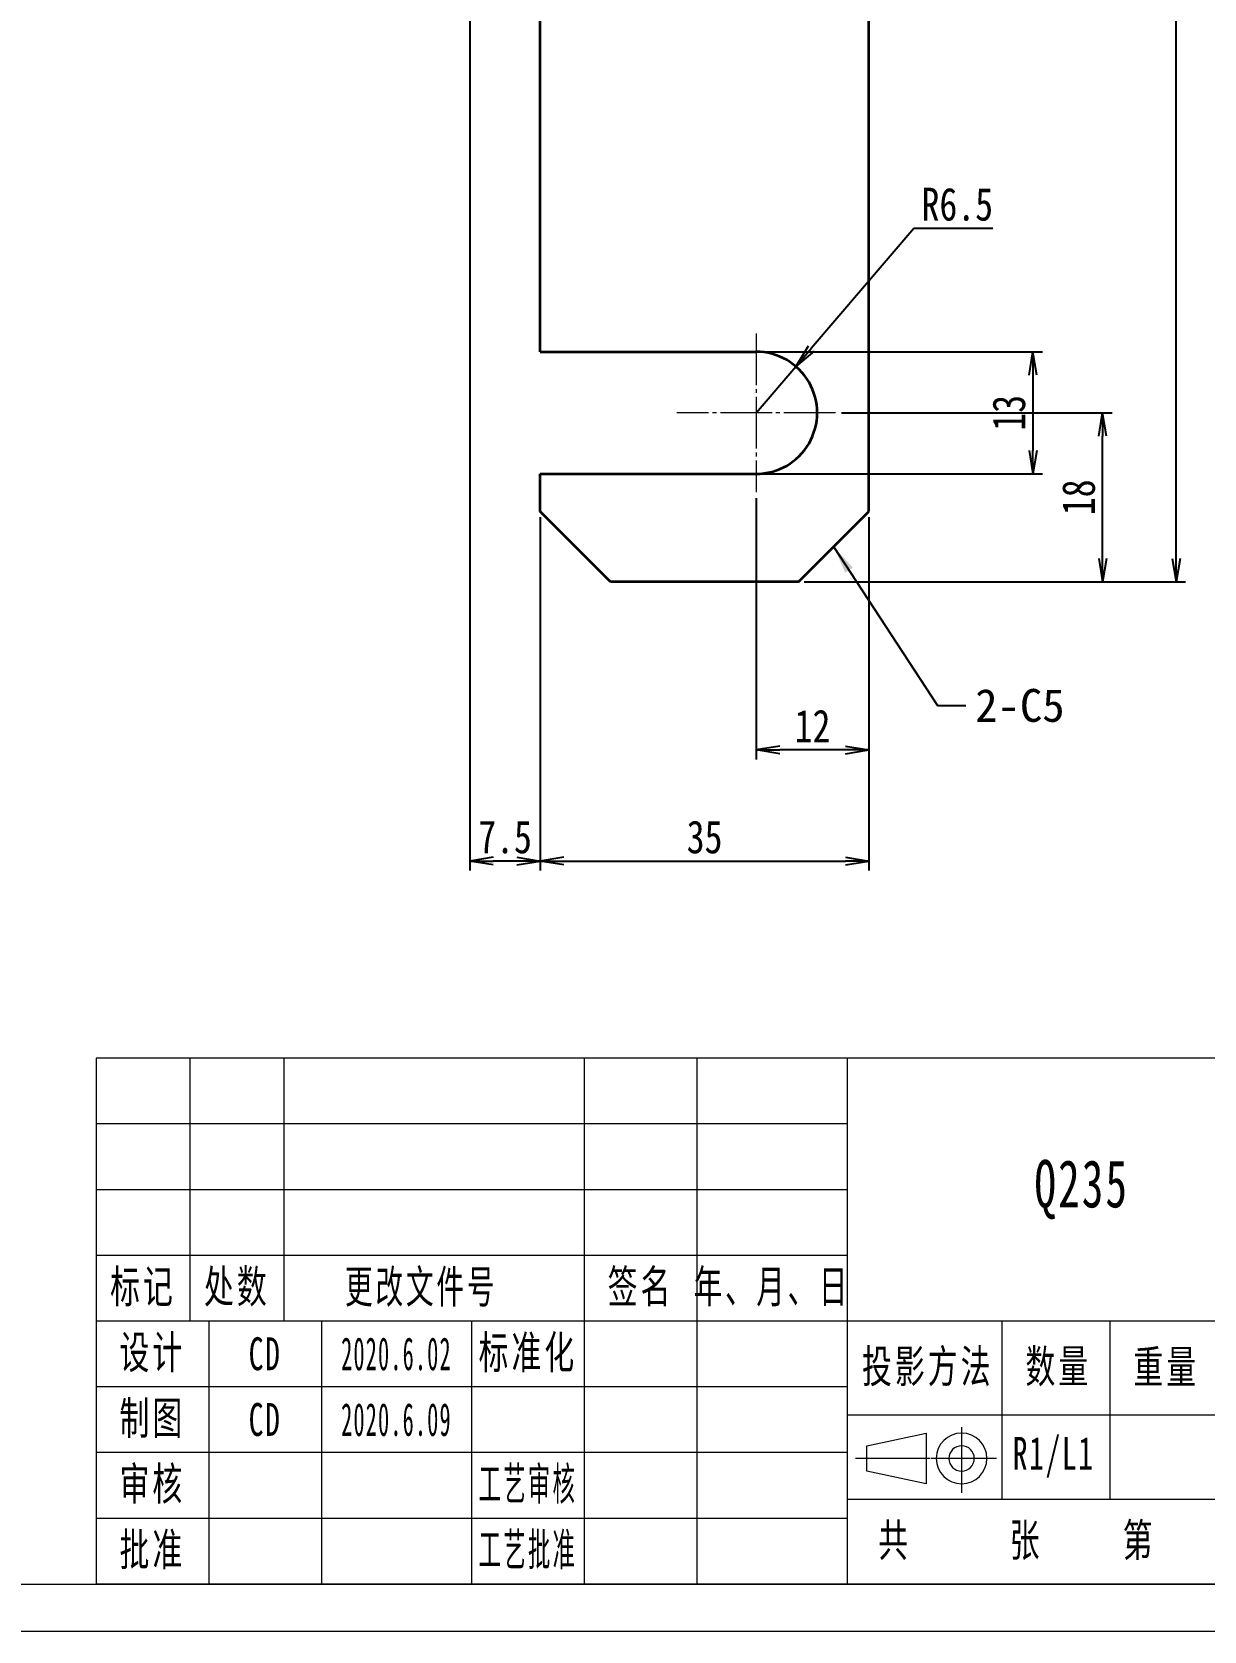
# Model space of a CAD drawing. Header units: millimetres. Extents: x -15766 to 80009, y -9701 to 15159.
# Drawn here: x -2299.1 to -2174.2, y 11134.1 to 11304.4 of the extents above; entities that cross this region are included whole.
import ezdxf

# ---------------------------------------------------------------- set-up
doc = ezdxf.new("R2010")
doc.units = ezdxf.units.MM
doc.linetypes.add('CENTER-HOKUTO_1', pattern=[16, 13, -1, 1, -1])
doc.layers.get('DEFPOINTS').update_dxf_attribs({"lineweight": 18})
for name, color, linetype, lineweight in [('AM_7', 2, 'CENTER-HOKUTO_1', 18), ('AM_VIS', 7, 'Continuous', 18), ('CDRAFT0', 7, 'Continuous', 18), ('DIM', 253, 'Continuous', 20), ('title_frame', 7, 'Continuous', 18), ('尺寸线层', 3, 'Continuous', 18), ('粗实线层_1', 7, 'Continuous', 15), ('细实线层', 7, 'Continuous', 18)]:
    doc.layers.add(name, color=color, linetype=linetype, lineweight=lineweight)
doc.styles.add('DIM', font='', dxfattribs={"width": 0.8})
doc.styles.add('UserTxtStyle1', font='', dxfattribs={"width": 0.618357})
doc.styles.add('UserTxtStyle2', font='', dxfattribs={"width": 0.634692})
doc.styles.add('标准', font='', dxfattribs={"width": 0.667})
doc.styles.get('DIM').set_extended_font_data('NSimSun')
doc.styles.get('UserTxtStyle1').set_extended_font_data('宋体')
doc.styles.get('UserTxtStyle2').set_extended_font_data('宋体')
doc.styles.get('标准').set_extended_font_data('宋体')
doc.dimstyles.new('1-1', dxfattribs={"dimtxt": 3.5, "dimasz": 3, "dimexe": 1, "dimexo": 0, "dimgap": 1, "dimtad": 1, "dimdsep": 46, "dimtxsty": 'DIM', "dimblk": '_CAXARROW', "dimcen": 0, "dimdle": 6, "dimclrd": 256, "dimclre": 256, "dimclrt": 3, "dimazin": 2, "dimtfac": 0.707107, "dimtmove": 0, "dimatfit": 3, "dimfxl": 0, "dimfrac": 2, "dimtolj": 1, "dimarcsym": 0})
doc.dimstyles.new('1-1$0', dxfattribs={"dimtxt": 3.5, "dimasz": 2.5, "dimexe": 1, "dimexo": 0.625, "dimgap": 0.8, "dimtad": 1, "dimdsep": 46, "dimtxsty": 'DIM', "dimblk": 'OPEN', "dimcen": 0, "dimdle": 5, "dimclrd": 256, "dimclre": 256, "dimclrt": 3, "dimazin": 3, "dimtfac": 0.5, "dimtmove": 0, "dimatfit": 3, "dimldrblk": 'OPEN', "dimfxl": 0, "dimtolj": 1, "dimarcsym": 0})
doc.dimstyles.new('1-1$4', dxfattribs={"dimtxt": 3.5, "dimasz": 2.5, "dimexe": 1, "dimexo": 0.625, "dimgap": 0.8, "dimtad": 1, "dimtih": 1, "dimtoh": 1, "dimzin": 12, "dimdsep": 46, "dimtxsty": 'DIM', "dimblk": 'OPEN', "dimcen": 0, "dimdle": 5, "dimclrd": 256, "dimclre": 256, "dimclrt": 3, "dimazin": 3, "dimtfac": 0.5, "dimtmove": 0, "dimatfit": 3, "dimldrblk": 'OPEN', "dimfxl": 0, "dimtolj": 1, "dimarcsym": 0})

# ---------------------------------------------------------------- blocks, each defined once
blk = doc.blocks.new('*X3')
at = {"layer": 'CDRAFT0'}
blk.add_line((0, 0), (420, 0), dxfattribs=at)
at = {"layer": '粗实线层_1'}
blk.add_line((25, 5), (415, 5), dxfattribs=at)
blk = doc.blocks.new('_OPEN')
at = {"color": 0, "linetype": 'ByBlock', "lineweight": -2}
for p, q in [((-1, 0.166667), (0, 0)), ((-1, -0.166667), (0, 0)), ((0, 0), (-1, 0))]:
    blk.add_line(p, q, dxfattribs=at)
blk = doc.blocks.new('*D224')
at = {"layer": 'DEFPOINTS', "color": 0, "transparency": 16777216}
for p in [(-2229.94, 11375.84), (-2177.21, 11375.84), (-2217.44, 11245.84)]:
    blk.add_point(p, dxfattribs=at)
at = {"layer": 'DIM', "linetype": 'Continuous', "lineweight": -2, "transparency": 16777216}
for p, q in [((-2229.32, 11375.84), (-2176.21, 11375.84)), ((-2177.21, 11248.34), (-2177.21, 11373.34)), ((-2216.82, 11245.84), (-2176.21, 11245.84))]:
    blk.add_line(p, q, dxfattribs=at)
at = {"layer": 'DIM', "lineweight": -2, "transparency": 16777216, "xscale": 2.5, "yscale": 2.5, "zscale": 2.5}
for p, rotation in [((-2177.21, 11375.84), 90), ((-2177.21, 11245.84), 270)]:
    blk.add_blockref('_OPEN', p, dxfattribs=dict(at, rotation=rotation))
at = {"layer": 'DIM', "color": 3, "transparency": 16777216, "insert": (-2179.76, 11310.84), "char_height": 3.5, "attachment_point": 5, "rotation": 90, "style": 'DIM'}
blk.add_mtext('\\A1;130', dxfattribs=at)
blk = doc.blocks.new('*D227')
at = {"layer": 'DEFPOINTS', "color": 0, "transparency": 16777216}
for p in [(-2244.94, 11253.34), (-2209.94, 11253.34), (-2209.94, 11216.1)]:
    blk.add_point(p, dxfattribs=at)
at = {"layer": 'DIM', "linetype": 'Continuous', "lineweight": -2, "transparency": 16777216}
for p, q in [((-2244.94, 11252.71), (-2244.94, 11215.1)), ((-2209.94, 11252.71), (-2209.94, 11215.1)), ((-2242.44, 11216.1), (-2212.44, 11216.1))]:
    blk.add_line(p, q, dxfattribs=at)
at = {"layer": 'DIM', "lineweight": -2, "transparency": 16777216, "xscale": 2.5, "yscale": 2.5, "zscale": 2.5, "rotation": 180}
blk.add_blockref('_OPEN', (-2244.94, 11216.1), dxfattribs=at)
at = {"layer": 'DIM', "lineweight": -2, "transparency": 16777216, "xscale": 2.5, "yscale": 2.5, "zscale": 2.5}
blk.add_blockref('_OPEN', (-2209.94, 11216.1), dxfattribs=at)
at = {"layer": 'DIM', "color": 3, "transparency": 16777216, "insert": (-2227.44, 11218.65), "char_height": 3.5, "attachment_point": 5, "style": 'DIM'}
blk.add_mtext('\\A1;35', dxfattribs=at)
blk = doc.blocks.new('*D228')
at = {"layer": 'DEFPOINTS', "color": 0, "transparency": 16777216}
for p in [(-2252.44, 11345.84), (-2244.94, 11253.34), (-2252.44, 11216.1)]:
    blk.add_point(p, dxfattribs=at)
at = {"layer": 'DIM', "linetype": 'Continuous', "lineweight": -2, "transparency": 16777216}
for p, q in [((-2252.44, 11345.21), (-2252.44, 11215.1)), ((-2244.94, 11252.71), (-2244.94, 11215.1)), ((-2247.44, 11216.1), (-2249.94, 11216.1))]:
    blk.add_line(p, q, dxfattribs=at)
at = {"layer": 'DIM', "lineweight": -2, "transparency": 16777216, "xscale": 2.5, "yscale": 2.5, "zscale": 2.5, "rotation": 180}
blk.add_blockref('_OPEN', (-2252.44, 11216.1), dxfattribs=at)
at = {"layer": 'DIM', "lineweight": -2, "transparency": 16777216, "xscale": 2.5, "yscale": 2.5, "zscale": 2.5}
blk.add_blockref('_OPEN', (-2244.94, 11216.1), dxfattribs=at)
at = {"layer": 'DIM', "color": 3, "transparency": 16777216, "insert": (-2248.69, 11218.65), "char_height": 3.5, "attachment_point": 5, "style": 'DIM'}
blk.add_mtext('\\A1;7.5', dxfattribs=at)
blk = doc.blocks.new('*D229')
at = {"layer": 'DEFPOINTS', "color": 0, "transparency": 16777216}
for p in [(-2213.49, 11263.84), (-2185.04, 11263.84), (-2217.44, 11245.84)]:
    blk.add_point(p, dxfattribs=at)
at = {"layer": 'DIM', "linetype": 'Continuous', "lineweight": -2, "transparency": 16777216}
for p, q in [((-2212.87, 11263.84), (-2184.04, 11263.84)), ((-2185.04, 11248.34), (-2185.04, 11261.34)), ((-2216.82, 11245.84), (-2184.04, 11245.84))]:
    blk.add_line(p, q, dxfattribs=at)
at = {"layer": 'DIM', "lineweight": -2, "transparency": 16777216, "xscale": 2.5, "yscale": 2.5, "zscale": 2.5}
for p, rotation in [((-2185.04, 11263.84), 90), ((-2185.04, 11245.84), 270)]:
    blk.add_blockref('_OPEN', p, dxfattribs=dict(at, rotation=rotation))
at = {"layer": 'DIM', "color": 3, "transparency": 16777216, "insert": (-2187.59, 11254.84), "char_height": 3.5, "attachment_point": 5, "rotation": 90, "style": 'DIM'}
blk.add_mtext('\\A1;18', dxfattribs=at)
blk = doc.blocks.new('*D230')
at = {"layer": 'DEFPOINTS', "color": 0, "transparency": 16777216}
for p in [(-2221.94, 11255.39), (-2209.94, 11253.34), (-2221.94, 11227.93)]:
    blk.add_point(p, dxfattribs=at)
at = {"layer": 'DIM', "linetype": 'Continuous', "lineweight": -2, "transparency": 16777216}
for p, q in [((-2221.94, 11254.76), (-2221.94, 11226.93)), ((-2209.94, 11252.71), (-2209.94, 11226.93)), ((-2212.44, 11227.93), (-2219.44, 11227.93))]:
    blk.add_line(p, q, dxfattribs=at)
at = {"layer": 'DIM', "lineweight": -2, "transparency": 16777216, "xscale": 2.5, "yscale": 2.5, "zscale": 2.5, "rotation": 180}
blk.add_blockref('_OPEN', (-2221.94, 11227.93), dxfattribs=at)
at = {"layer": 'DIM', "lineweight": -2, "transparency": 16777216, "xscale": 2.5, "yscale": 2.5, "zscale": 2.5}
blk.add_blockref('_OPEN', (-2209.94, 11227.93), dxfattribs=at)
at = {"layer": 'DIM', "color": 3, "transparency": 16777216, "insert": (-2215.94, 11230.48), "char_height": 3.5, "attachment_point": 5, "style": 'DIM'}
blk.add_mtext('\\A1;12', dxfattribs=at)
blk = doc.blocks.new('*D231')
at = {"layer": 'DEFPOINTS', "color": 0, "transparency": 16777216}
for p in [(-2221.94, 11270.34), (-2221.94, 11257.34), (-2192.46, 11257.34)]:
    blk.add_point(p, dxfattribs=at)
at = {"layer": 'DIM', "linetype": 'Continuous', "lineweight": -2, "transparency": 16777216}
for p, q in [((-2221.32, 11270.34), (-2191.46, 11270.34)), ((-2192.46, 11267.84), (-2192.46, 11259.84)), ((-2221.32, 11257.34), (-2191.46, 11257.34))]:
    blk.add_line(p, q, dxfattribs=at)
at = {"layer": 'DIM', "lineweight": -2, "transparency": 16777216, "xscale": 2.5, "yscale": 2.5, "zscale": 2.5}
for p, rotation in [((-2192.46, 11270.34), 90), ((-2192.46, 11257.34), 270)]:
    blk.add_blockref('_OPEN', p, dxfattribs=dict(at, rotation=rotation))
at = {"layer": 'DIM', "color": 3, "transparency": 16777216, "insert": (-2195.01, 11263.84), "char_height": 3.5, "attachment_point": 5, "rotation": 90, "style": 'DIM'}
blk.add_mtext('\\A1;13', dxfattribs=at)
blk = doc.blocks.new('_CAXARROW')
blk.add_hatch(color=0).paths.add_polyline_path([(0, 0), (-1, 0.125), (-1, -0.125)], flags=0)
blk = doc.blocks.new('*D232')
at = {"layer": 'DEFPOINTS', "color": 0, "transparency": 16777216}
for p in [(-2217.72, 11268.78), (-2221.94, 11263.84)]:
    blk.add_point(p, dxfattribs=at)
at = {"layer": 'DIM', "linetype": 'Continuous', "lineweight": -2, "transparency": 16777216}
for p, q in [((-2205.14, 11283.48), (-2216.09, 11270.68)), ((-2196.73, 11283.48), (-2205.14, 11283.48)), ((-2221.94, 11263.84), (-2217.72, 11268.78))]:
    blk.add_line(p, q, dxfattribs=at)
at = {"layer": 'DIM', "lineweight": -2, "transparency": 16777216, "xscale": 2.5, "yscale": 2.5, "zscale": 2.5, "rotation": 229.4606498077524}
blk.add_blockref('_OPEN', (-2217.72, 11268.78), dxfattribs=at)
at = {"layer": 'DIM', "color": 3, "transparency": 16777216, "insert": (-2200.52, 11286.03), "char_height": 3.5, "attachment_point": 5, "style": 'DIM'}
blk.add_mtext('\\A1;R6.5', dxfattribs=at)

msp = doc.modelspace()

# ---------------------------------------------------------------- linework, layer by layer
at = {"layer": 'AM_7', "color": 2, "lineweight": 13, "ltscale": 0.422498}
msp.add_line((-2221.94341, 11272.28774), (-2221.94341, 11255.38784), dxfattribs=at)
at = {"layer": 'AM_7', "color": 2, "lineweight": 13, "ltscale": 0.422485}
msp.add_line((-2213.49371, 11263.83779), (-2230.39312, 11263.83779), dxfattribs=at)
at = {"layer": 'AM_VIS', "color": 0, "lineweight": 35}
for p, q in [((-2209.94341, 11253.33779), (-2209.94341, 11345.83779)), ((-2244.94341, 11270.33779), (-2244.94341, 11338.33779)), ((-2244.94341, 11270.33779), (-2221.94341, 11270.33779)), ((-2244.94341, 11257.33779), (-2221.94341, 11257.33779)), ((-2217.44341, 11245.83779), (-2237.44341, 11245.83779))]:
    msp.add_line(p, q, dxfattribs=at)
at = {"layer": 'AM_VIS', "color": 0, "lineweight": 35, "ltscale": 0.1}
msp.add_line((-2244.94341, 11253.33779), (-2244.94341, 11257.33779), dxfattribs=at)
at = {"layer": 'AM_VIS', "color": 0, "lineweight": 35, "ltscale": 0.265165}
for p, q in [((-2237.44341, 11245.83779), (-2244.94341, 11253.33779)), ((-2217.44341, 11245.83779), (-2209.94341, 11253.33779))]:
    msp.add_line(p, q, dxfattribs=at)
at = {"layer": 'AM_VIS', "color": 0, "lineweight": 35}
msp.add_arc((-2221.94341, 11263.83779), 6.5, 269.9999975, 90.0000025, dxfattribs=at)
at = {"layer": '粗实线层_1'}
for p, q in [((-2112.25935, 11195.10436), (-2292.25935, 11195.10436)), ((-2292.25935, 11195.10436), (-2292.25935, 11139.10436)), ((-2212.25935, 11195.10436), (-2212.25935, 11139.10436)), ((-2162.25935, 11167.10436), (-2292.25935, 11167.10436)), ((-2252.25935, 11167.10436), (-2252.25935, 11139.10436)), ((-2195.75935, 11167.10436), (-2195.75935, 11148.10436)), ((-2184.25935, 11167.10436), (-2184.25935, 11148.10436)), ((-2212.25935, 11160.10436), (-2292.25935, 11160.10436)), ((-2212.25935, 11153.10436), (-2292.25935, 11153.10436)), ((-2162.25935, 11148.10436), (-2212.25935, 11148.10436)), ((-2212.25935, 11146.10436), (-2292.25935, 11146.10436)), ((-2112.25935, 11139.10436), (-2292.25935, 11139.10436))]:
    msp.add_line(p, q, dxfattribs=at)
at = {"layer": '细实线层'}
for p, q in [((-2282.25935, 11195.10436), (-2282.25935, 11167.10436)), ((-2272.25935, 11195.10436), (-2272.25935, 11167.10436)), ((-2240.25935, 11195.10436), (-2240.25935, 11139.10436)), ((-2228.25935, 11195.10436), (-2228.25935, 11139.10436)), ((-2212.25935, 11188.10436), (-2292.25935, 11188.10436)), ((-2212.25935, 11181.10436), (-2292.25935, 11181.10436)), ((-2212.25935, 11174.10436), (-2292.25935, 11174.10436)), ((-2280.25935, 11167.10436), (-2280.25935, 11139.10436)), ((-2268.25935, 11167.10436), (-2268.25935, 11139.10436)), ((-2162.25935, 11157.10436), (-2212.25935, 11157.10436))]:
    msp.add_line(p, q, dxfattribs=at)
at = {"layer": '细实线层', "color": 3}
for p, q in [((-2210.15769, 11153.83319), (-2203.83064, 11155.18319)), ((-2203.83064, 11155.18319), (-2203.83064, 11149.78319)), ((-2210.15769, 11151.13319), (-2210.15769, 11153.83319)), ((-2203.83064, 11149.78319), (-2210.15769, 11151.13319))]:
    msp.add_line(p, q, dxfattribs=at)
at = {"layer": '细实线层', "color": 2, "linetype": 'CENTER-HOKUTO_1', "lineweight": 18}
for p, q in [((-2200.06123, 11155.80419), (-2200.06123, 11148.82739)), ((-2203.41132, 11152.48319), (-2211.36937, 11152.48319)), ((-2196.34889, 11152.48319), (-2203.30454, 11152.48319))]:
    msp.add_line(p, q, dxfattribs=at)
at = {"layer": '细实线层', "color": 3}
for radius in [2.7, 1.35]:
    msp.add_arc((-2200.06123, 11152.48319), radius, 0, 359.9893827, dxfattribs=at)

# ---------------------------------------------------------------- block references
at = {"layer": 'title_frame'}
msp.add_blockref('*X3', (-2527.25935, 11134.10436), dxfattribs=at)

# ---------------------------------------------------------------- texts
at = {"layer": 'DIM', "color": 3, "insert": (-2198.61266, 11234.42776), "char_height": 3.5, "attachment_point": 1}
msp.add_mtext('\\A1;2-C5', dxfattribs=at)
at = {"layer": '尺寸线层', "attachment_point": 5, "line_spacing_factor": 1.15057}
for s, insert, char_height, width, style in [('{\\T1.1;Q235}', (-2187.25935, 11181.10436), 5.0503058, 29.4580043, '标准'), ('\\T1.1;标记', (-2287.25935, 11170.60436), 3.5, 18, '标准'), ('\\T1.1;处数', (-2277.25935, 11170.60436), 3.5, 18, '标准'), ('\\T1.1;更改文件号', (-2257.62594, 11170.58037), 3.5, 30, 'UserTxtStyle1'), ('\\T1.1;签名', (-2234.25935, 11170.60436), 3.5, 22, '标准'), ('\\T1.1;年、月、日', (-2220.25935, 11170.60436), 3.5, 30, 'UserTxtStyle2'), ('\\T1.1;设计', (-2286.25935, 11163.60436), 3.5, 22, '标准'), ('\\T1.1;标准化', (-2246.25935, 11163.60436), 3.5, 22, '标准'), ('{\\T1.1;CD}', (-2274.25935, 11163.60436), 3.5, 22, '标准'), ('{\\W0.5;\\T1.1;2020.6.02}', (-2260.25935, 11163.60436), 3.5, 16, '标准'), ('\\T1.1;投影方法', (-2203.66436, 11162.10436), 3.5, 22, '标准'), ('\\T1.1;数量', (-2189.75935, 11162.10436), 3.5, 22, '标准'), ('\\T1.1;重量', (-2178.25935, 11162.10436), 3.5, 22, '标准'), ('\\T1.1;制图', (-2286.25935, 11156.60436), 3.5, 22, '标准'), ('{\\T1.1;CD}', (-2274.25935, 11156.60436), 3.5, 22, '标准'), ('{\\W0.5;\\T1.1;2020.6.09}', (-2260.25935, 11156.60436), 3.5, 16, '标准'), ('{\\T1.1;R1/L1}', (-2190.25935, 11152.60436), 3.5, 11, '标准'), ('\\T1.1;审核', (-2286.25935, 11149.60436), 3.5, 22, '标准'), ('{\\W0.5;\\T1.1;工艺审核}', (-2246.25935, 11149.60436), 3.5, 22, '标准'), ('\\T1.1;共', (-2207.18802, 11143.60436), 3.5, 8, '标准'), ('\\T1.1;张', (-2193.18802, 11143.60436), 3.5, 8, '标准'), ('\\T1.1;第', (-2181.14911, 11143.60436), 3.5, 8, '标准'), ('{\\T1.1;批准}', (-2286.25935, 11142.60436), 3.5, 22, '标准'), ('{\\W0.5;\\T1.1;工艺批准}', (-2246.25935, 11142.60436), 3.5, 22, '标准')]:
    msp.add_mtext(s, dxfattribs=dict(at, insert=insert, char_height=char_height, width=width, style=style))

# ---------------------------------------------------------------- dimensions: what is measured, and where the dimension line sits
at = {"layer": 'DIM'}
for base, p1, p2, picture, middle in [((-2177.21264, 11375.83779), (-2217.44341, 11245.83779), (-2229.94341, 11375.83779), '*D224', (-2179.76264, 11310.83779)), ((-2192.46002, 11257.33779), (-2221.94341, 11270.33779), (-2221.94341, 11257.33779), '*D231', (-2195.01002, 11263.83779)), ((-2185.03914, 11263.83779), (-2217.44341, 11245.83779), (-2213.49371, 11263.83779), '*D229', (-2187.58914, 11254.83779))]:
    dim = msp.add_linear_dim(base=base, p1=p1, p2=p2, angle=90, dimstyle='1-1$0', dxfattribs=at)
    dim.commit()
    dim.dimension.update_dxf_attribs({"geometry": picture, "text_midpoint": middle})
for base, p1, p2, picture, middle in [((-2252.44341, 11216.10041), (-2244.94341, 11253.33779), (-2252.44341, 11345.83804), '*D228', (-2248.69341, 11218.65041)), ((-2221.94341, 11227.9286), (-2209.94341, 11253.33779), (-2221.94341, 11255.38784), '*D230', (-2215.94341, 11230.4786)), ((-2209.94341, 11216.10041), (-2244.94341, 11253.33779), (-2209.94341, 11253.33779), '*D227', (-2227.44341, 11218.65041))]:
    dim = msp.add_linear_dim(base=base, p1=p1, p2=p2, dimstyle='1-1$0', dxfattribs=at)
    dim.commit()
    dim.dimension.update_dxf_attribs({"geometry": picture, "text_midpoint": middle})
dim = msp.add_radius_dim(center=(-2221.94341, 11263.83779), mpoint=(-2217.71861, 11268.77753), dimstyle='1-1$4', dxfattribs=at)
dim.commit()
dim.dimension.update_dxf_attribs({"geometry": '*D232', "text_midpoint": (-2200.52467, 11283.48305), "dimtype": 164})

# ---------------------------------------------------------------- leaders
at = {"layer": 'DIM', "annotation_type": 0, "has_hookline": 1, "hookline_direction": 0, "text_width": 12.83333}
msp.add_leader([(-2213.69341, 11249.58779), (-2202.61266, 11232.67776), (-2199.61266, 11232.67776)], dimstyle='1-1', override={"dimgap": 1, "dimtad": 0}, dxfattribs=at)

doc.saveas('drawing.dxf')
